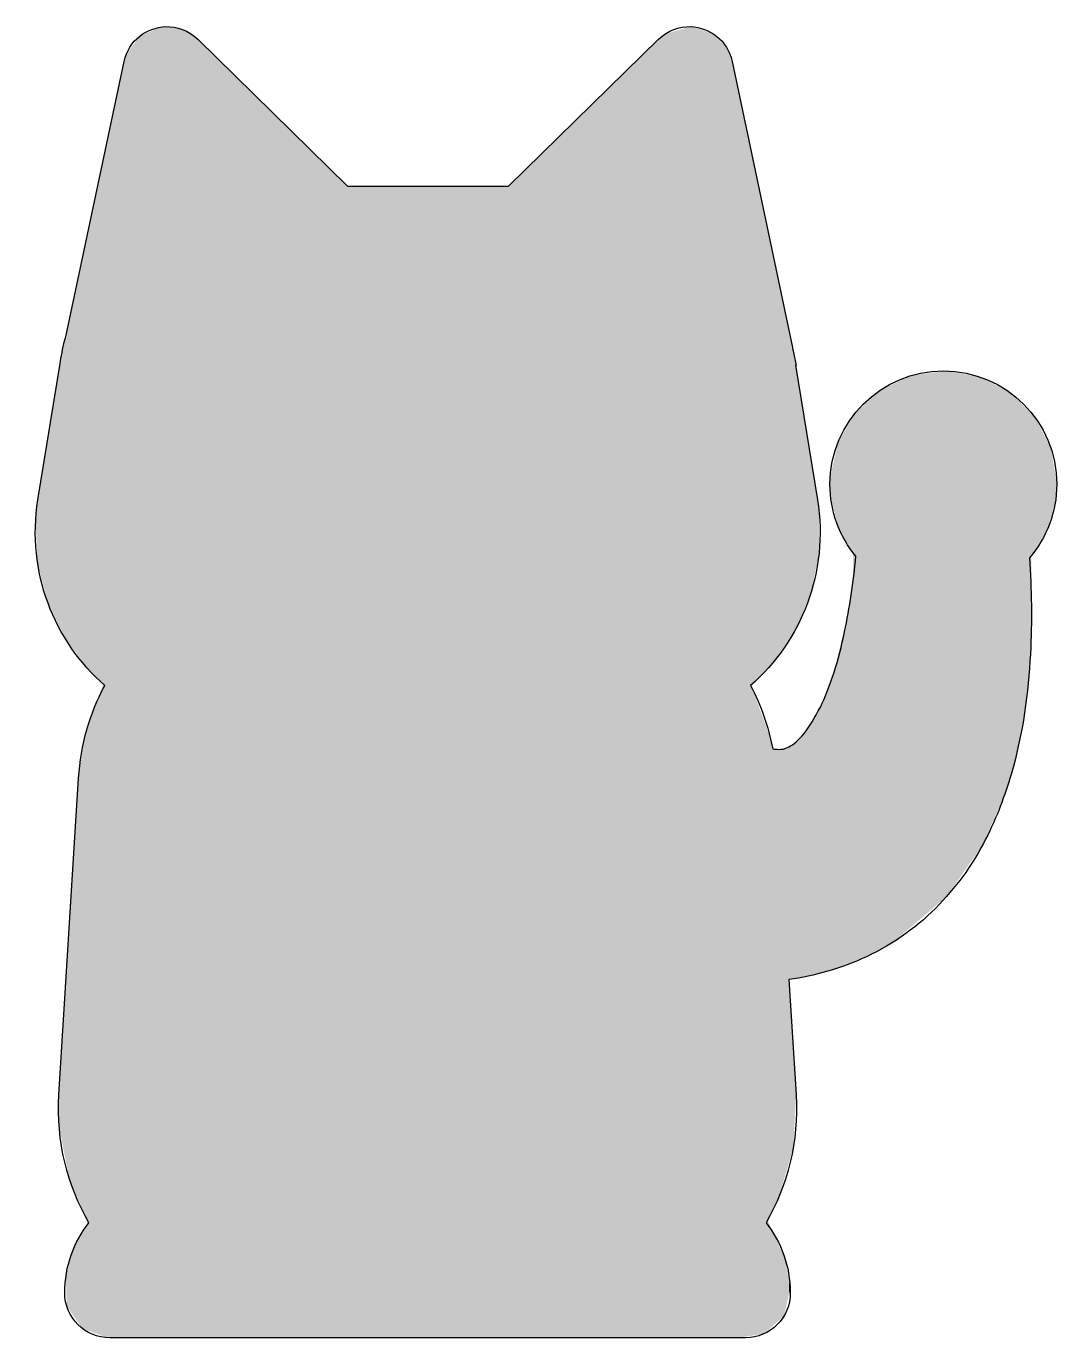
# Model space of a CAD drawing. Extents: x 26 to 272, y 2 to 316.
import ezdxf

# ---------------------------------------------------------------- set-up
doc = ezdxf.new("R2010")
doc.units = 0
doc.layers.add('SVG7139', color=7, linetype='CONTINUOUS')

# ---------------------------------------------------------------- blocks, each defined once
blk = doc.blocks.new('*U25')
at = {"layer": 'SVG7139', "color": 7}
for points in [[(57.93, 2), (53.08, 313.45), (57.93, 315.41)], [(57.93, 2), (57.93, 315.41), (58.19, 2)], [(58.19, 2), (57.93, 315.41), (58.19, 315.4)], [(58.19, 2), (58.19, 315.4), (61.53, 2)], [(61.53, 2), (58.19, 315.4), (61.53, 315.29)], [(61.53, 2), (61.53, 315.29), (64.59, 2)], [(64.59, 2), (61.53, 315.29), (64.59, 314.12)], [(64.59, 2), (64.59, 314.12), (67.58, 2)], [(67.58, 2), (64.59, 314.12), (67.58, 311.63)], [(178.33, 2), (176.96, 312.65), (178.33, 313.75)], [(184.51, 2), (178.33, 313.75), (184.51, 315.51)], [(178.33, 2), (178.33, 313.75), (184.51, 2)], [(184.51, 2), (184.51, 315.51), (187.31, 2)], [(187.31, 2), (184.51, 315.51), (187.31, 314.69)], [(187.31, 2), (187.31, 314.69), (189.53, 2)], [(189.53, 2), (187.31, 314.69), (189.53, 314.03)], [(189.53, 2), (189.53, 314.03), (192.22, 2)], [(192.22, 2), (189.53, 314.03), (192.22, 311.3)], [(53.08, 2), (49.73, 309.22), (53.08, 313.45)], [(53.08, 2), (53.08, 313.45), (57.93, 2)], [(67.58, 2), (67.58, 311.63), (70.13, 2)], [(70.13, 2), (67.58, 311.63), (70.13, 309.14)], [(175.35, 2), (173.99, 309.75), (175.35, 311.08)], [(176.24, 2), (175.35, 311.08), (176.24, 311.95)], [(175.35, 2), (175.35, 311.08), (176.24, 2)], [(176.96, 2), (176.24, 311.95), (176.96, 312.65)], [(176.24, 2), (176.24, 311.95), (176.96, 2)], [(176.96, 2), (176.96, 312.65), (178.33, 2)], [(192.22, 2), (192.22, 311.3), (193.27, 2)], [(193.27, 2), (192.22, 311.3), (193.27, 310.23)], [(49.73, 2), (48.98, 306.63), (49.73, 309.22)], [(49.73, 2), (49.73, 309.22), (53.08, 2)], [(70.13, 2), (70.13, 309.14), (70.36, 2)], [(70.36, 2), (70.13, 309.14), (70.36, 308.91)], [(70.36, 2), (70.36, 308.91), (73.94, 2)], [(73.94, 2), (70.36, 308.91), (73.94, 305.4)], [(173.99, 2), (170.4, 306.23), (173.99, 309.75)], [(173.99, 2), (173.99, 309.75), (175.35, 2)], [(193.27, 2), (193.27, 310.23), (194.32, 2)], [(194.32, 2), (193.27, 310.23), (194.32, 307.55)], [(194.32, 2), (194.32, 307.55), (194.63, 2)], [(194.63, 2), (194.32, 307.55), (194.63, 306.13)], [(48.75, 2), (48.23, 303.11), (48.75, 305.54)], [(48.98, 2), (48.75, 305.54), (48.98, 306.63)], [(48.75, 2), (48.75, 305.54), (48.98, 2)], [(48.98, 2), (48.98, 306.63), (49.73, 2)], [(73.94, 2), (73.94, 305.4), (81.47, 2)], [(81.47, 2), (73.94, 305.4), (81.47, 298.01)], [(170.4, 2), (165.87, 301.78), (170.4, 306.23)], [(170.4, 2), (170.4, 306.23), (173.99, 2)], [(194.63, 2), (194.63, 306.13), (195.53, 2)], [(195.53, 2), (194.63, 306.13), (195.53, 301.83)], [(48.23, 2), (46.93, 296.97), (48.23, 303.11)], [(48.23, 2), (48.23, 303.11), (48.75, 2)], [(165.87, 2), (163.7, 299.66), (165.87, 301.78)], [(165.87, 2), (165.87, 301.78), (170.4, 2)], [(195.53, 2), (195.53, 301.83), (195.77, 2)], [(195.77, 2), (195.53, 301.83), (195.77, 300.68)], [(81.47, 2), (81.47, 298.01), (83.76, 2)], [(83.76, 2), (81.47, 298.01), (83.76, 295.77)], [(163.7, 2), (159.17, 295.22), (163.7, 299.66)], [(163.7, 2), (163.7, 299.66), (165.87, 2)], [(195.77, 2), (195.77, 300.68), (196.98, 2.18)], [(196.98, 2.18), (195.77, 300.68), (196.98, 294.96)], [(46.93, 2), (46.24, 293.68), (46.93, 296.97)], [(46.93, 2), (46.93, 296.97), (48.23, 2)], [(83.76, 2), (83.76, 295.77), (85.45, 2)], [(85.45, 2), (83.76, 295.77), (85.45, 294.12)], [(159.17, 2), (156.15, 292.25), (159.17, 295.22)], [(159.17, 2), (159.17, 295.22), (163.7, 2)], [(196.98, 2.18), (196.98, 294.96), (198.8, 2.46)], [(198.8, 2.46), (196.98, 294.96), (198.8, 286.29)], [(46.24, 2), (45.14, 288.51), (46.24, 293.68)], [(46.24, 2), (46.24, 293.68), (46.93, 2)], [(85.45, 2), (85.45, 294.12), (87.73, 2)], [(87.73, 2), (85.45, 294.12), (87.73, 291.88)], [(87.73, 2), (87.73, 291.88), (88.12, 2)], [(88.12, 2), (87.73, 291.88), (88.12, 291.5)], [(155.56, 2), (155.1, 291.22), (155.56, 291.68)], [(156.15, 2), (155.56, 291.68), (156.15, 292.25)], [(155.56, 2), (155.56, 291.68), (156.15, 2)], [(156.15, 2), (156.15, 292.25), (159.17, 2)], [(88.12, 2), (88.12, 291.5), (88.32, 2)], [(88.32, 2), (88.12, 291.5), (88.32, 291.3)], [(88.32, 2), (88.32, 291.3), (88.49, 2)], [(88.49, 2), (88.32, 291.3), (88.49, 291.13)], [(88.49, 2), (88.49, 291.13), (88.58, 2)], [(88.58, 2), (88.49, 291.13), (88.58, 291.05)], [(88.58, 2), (88.58, 291.05), (91.03, 2)], [(91.03, 2), (88.58, 291.05), (91.03, 288.64)], [(91.03, 2), (91.03, 288.64), (93.83, 2)], [(93.83, 2), (91.03, 288.64), (93.83, 285.9)], [(153.18, 2), (148.22, 284.48), (153.18, 289.34)], [(155.1, 2), (153.18, 289.34), (155.1, 291.22)], [(153.18, 2), (153.18, 289.34), (155.1, 2)], [(155.1, 2), (155.1, 291.22), (155.56, 2)], [(45.14, 2.01), (44.02, 283.21), (45.14, 288.51)], [(45.14, 2.01), (45.14, 288.51), (46.24, 2)], [(93.83, 2), (93.83, 285.9), (96.4, 2)], [(96.4, 2), (93.83, 285.9), (96.4, 283.38)], [(198.8, 2.46), (198.8, 286.29), (199.06, 2.5)], [(199.06, 2.5), (198.8, 286.29), (199.06, 285.04)], [(44.02, 158.34), (43.56, 281.04), (44.02, 283.21)], [(44.02, 2.43), (44.02, 283.21), (45.14, 2.01)], [(96.4, 2), (96.4, 283.38), (97.96, 2)], [(97.96, 2), (96.4, 283.38), (97.96, 281.84)], [(146.28, 2), (143.03, 279.39), (146.28, 282.58)], [(148.22, 2), (146.28, 282.58), (148.22, 284.48)], [(146.28, 2), (146.28, 282.58), (148.22, 2)], [(148.22, 2), (148.22, 284.48), (153.18, 2)], [(199.06, 157.5), (199.06, 285.04), (199.47, 158.51)], [(199.47, 158.51), (199.06, 285.04), (199.47, 283.13)], [(199.47, 158.51), (199.47, 283.13), (201.17, 160.14)], [(201.17, 160.14), (199.47, 283.13), (201.17, 275.05)], [(43.3, 159.06), (41.78, 272.65), (43.3, 279.82)], [(43.56, 158.8), (43.3, 279.82), (43.56, 281.04)], [(43.3, 159.06), (43.3, 279.82), (43.56, 158.8)], [(43.56, 158.8), (43.56, 281.04), (44.02, 158.34)], [(97.96, 2), (97.96, 281.84), (100.96, 2)], [(100.96, 2), (97.96, 281.84), (100.96, 278.91)], [(143.03, 2), (141.23, 277.62), (143.03, 279.39)], [(143.03, 2), (143.03, 279.39), (146.28, 2)], [(100.96, 2), (100.96, 278.91), (102.42, 2)], [(102.42, 2), (100.96, 278.91), (102.42, 277.48)], [(102.42, 2), (102.42, 277.48), (103.04, 2)], [(103.04, 2), (102.42, 277.48), (103.04, 277.4)], [(103.04, 2), (103.04, 277.4), (103.95, 2)], [(103.95, 2), (103.04, 277.4), (103.95, 277.4)], [(103.95, 2), (103.95, 277.4), (105.39, 2)], [(105.39, 2), (103.95, 277.4), (105.39, 277.4)], [(105.39, 2), (105.39, 277.4), (109.2, 2)], [(109.2, 2), (105.39, 277.4), (109.2, 277.4)], [(109.2, 2), (109.2, 277.4), (130.48, 2)], [(130.48, 2), (109.2, 277.4), (130.48, 277.4)], [(130.48, 2), (130.48, 277.4), (138.71, 2)], [(138.71, 2), (130.48, 277.4), (138.71, 277.4)], [(138.71, 2), (138.71, 277.4), (140.71, 2)], [(140.71, 2), (138.71, 277.4), (140.71, 277.4)], [(140.98, 2), (140.71, 277.4), (140.98, 277.51)], [(140.71, 2), (140.71, 277.4), (140.98, 2)], [(141.23, 2), (140.98, 277.51), (141.23, 277.62)], [(140.98, 2), (140.98, 277.51), (141.23, 2)], [(141.23, 2), (141.23, 277.62), (143.03, 2)], [(201.17, 160.14), (201.17, 275.05), (202.01, 161.08)], [(202.01, 161.08), (201.17, 275.05), (202.01, 271.02)], [(41.78, 160.57), (40.68, 267.47), (41.78, 272.65)], [(41.78, 160.57), (41.78, 272.65), (43.3, 159.06)], [(202.01, 161.08), (202.01, 271.02), (202.87, 162.02)], [(202.87, 162.02), (202.01, 271.02), (202.87, 266.95)], [(40.52, 161.88), (39.32, 261.03), (40.52, 266.69)], [(40.68, 161.66), (40.52, 266.69), (40.68, 267.47)], [(40.52, 161.88), (40.52, 266.69), (40.68, 161.66)], [(40.68, 161.66), (40.68, 267.47), (41.78, 160.57)], [(202.87, 162.02), (202.87, 266.95), (202.94, 162.11)], [(202.94, 162.11), (202.87, 266.95), (202.94, 266.6)], [(202.94, 162.11), (202.94, 266.6), (203.46, 162.67)], [(203.46, 162.67), (202.94, 266.6), (203.46, 264.16)], [(203.46, 162.67), (203.46, 264.16), (204.13, 163.41)], [(204.13, 163.41), (203.46, 264.16), (204.13, 260.99)], [(39.23, 163.6), (39.02, 259.6), (39.23, 260.6)], [(39.32, 163.48), (39.23, 260.6), (39.32, 261.03)], [(39.23, 163.6), (39.23, 260.6), (39.32, 163.48)], [(39.32, 163.48), (39.32, 261.03), (40.52, 161.88)], [(204.13, 163.41), (204.13, 260.99), (204.25, 163.55)], [(204.25, 163.55), (204.13, 260.99), (204.25, 260.41)], [(204.25, 163.55), (204.25, 260.41), (204.32, 163.63)], [(204.32, 163.63), (204.25, 260.41), (204.32, 260.06)], [(39.02, 163.88), (38.15, 255.49), (39.02, 259.6)], [(39.02, 163.88), (39.02, 259.6), (39.23, 163.6)], [(204.32, 163.63), (204.32, 260.06), (204.43, 163.79)], [(204.43, 163.79), (204.32, 260.06), (204.43, 259.53)], [(204.43, 163.79), (204.43, 259.53), (204.94, 164.56)], [(204.94, 164.56), (204.43, 259.53), (204.94, 257.1)], [(37.88, 165.4), (37.59, 252.85), (37.88, 254.22)], [(38.15, 165.04), (37.88, 254.22), (38.15, 255.49)], [(37.88, 165.4), (37.88, 254.22), (38.15, 165.04)], [(38.15, 165.04), (38.15, 255.49), (39.02, 163.88)], [(204.94, 164.56), (204.94, 257.1), (204.99, 164.63)], [(204.99, 164.63), (204.94, 257.1), (204.99, 256.87)], [(204.99, 164.63), (204.99, 256.87), (205.53, 165.43)], [(205.53, 165.43), (204.99, 256.87), (205.53, 254.3)], [(205.53, 165.43), (205.53, 254.3), (206.33, 166.63)], [(206.33, 166.63), (205.53, 254.3), (206.33, 250.49)], [(37.42, 166), (37.04, 250.28), (37.42, 252.08)], [(37.59, 165.78), (37.42, 252.08), (37.59, 252.85)], [(37.42, 166), (37.42, 252.08), (37.59, 165.78)], [(37.59, 165.78), (37.59, 252.85), (37.88, 165.4)], [(36.84, 166.78), (36.23, 246.45), (36.84, 249.33)], [(37.04, 166.51), (36.84, 249.33), (37.04, 250.28)], [(36.84, 166.78), (36.84, 249.33), (37.04, 166.51)], [(37.04, 166.51), (37.04, 250.28), (37.42, 166)], [(206.33, 166.63), (206.33, 250.49), (206.68, 167.14)], [(206.68, 167.14), (206.33, 250.49), (206.68, 248.86)], [(206.68, 167.14), (206.68, 248.86), (206.79, 167.31)], [(206.79, 167.31), (206.68, 248.86), (206.79, 248.31)], [(206.79, 167.31), (206.79, 248.31), (207.12, 167.79)], [(207.12, 167.79), (206.79, 248.31), (207.12, 246.78)], [(35.97, 167.93), (35.41, 242.57), (35.97, 245.22)], [(36.18, 167.66), (35.97, 245.22), (36.18, 246.21)], [(35.97, 167.93), (35.97, 245.22), (36.18, 167.66)], [(36.23, 167.59), (36.18, 246.21), (36.23, 246.45)], [(36.18, 167.66), (36.18, 246.21), (36.23, 167.59)], [(36.23, 167.59), (36.23, 246.45), (36.84, 166.78)], [(207.12, 167.79), (207.12, 246.78), (207.99, 169.08)], [(207.99, 169.08), (207.12, 246.78), (207.99, 242.64)], [(35.19, 168.97), (35.16, 241.47), (35.19, 241.58)], [(35.38, 168.71), (35.19, 241.58), (35.38, 242.45)], [(35.19, 168.97), (35.19, 241.58), (35.38, 168.71)], [(35.41, 168.68), (35.38, 242.45), (35.41, 242.57)], [(35.38, 168.71), (35.38, 242.45), (35.41, 168.68)], [(35.41, 168.68), (35.41, 242.57), (35.97, 167.93)], [(207.99, 169.08), (207.99, 242.64), (207.99, 169.09)], [(207.99, 169.09), (207.99, 242.64), (207.99, 242.62)], [(207.99, 169.09), (207.99, 242.62), (208.2, 169.4)], [(208.2, 169.4), (207.99, 242.62), (208.2, 241.64)], [(208.2, 169.4), (208.2, 241.64), (208.29, 169.53)], [(208.29, 169.53), (208.2, 241.64), (208.29, 241.22)], [(34.83, 169.59), (34.26, 237.57), (34.83, 240.06)], [(35.04, 169.18), (34.83, 240.06), (35.04, 240.92)], [(34.83, 169.59), (34.83, 240.06), (35.04, 169.18)], [(35.16, 169.01), (35.04, 240.92), (35.16, 241.47)], [(35.04, 169.18), (35.04, 240.92), (35.16, 169.01)], [(35.16, 169.01), (35.16, 241.47), (35.19, 168.97)], [(208.29, 169.53), (208.29, 241.22), (208.49, 169.83)], [(208.49, 169.83), (208.29, 241.22), (208.49, 240.25)], [(208.49, 169.83), (208.49, 240.25), (208.71, 170.16)], [(208.71, 170.16), (208.49, 240.25), (208.71, 239.2)], [(208.71, 170.16), (208.71, 239.2), (208.86, 170.38)], [(208.86, 170.38), (208.71, 239.2), (208.86, 238.51)], [(208.86, 170.38), (208.86, 238.51), (208.99, 170.58)], [(208.99, 170.58), (208.86, 238.51), (208.99, 237.87)], [(33.88, 171.56), (33.81, 235.05), (33.88, 235.43)], [(34.18, 170.93), (33.88, 235.43), (34.18, 237.26)], [(33.88, 171.56), (33.88, 235.43), (34.18, 170.93)], [(34.26, 170.78), (34.18, 237.26), (34.26, 237.57)], [(34.18, 170.93), (34.18, 237.26), (34.26, 170.78)], [(34.26, 170.78), (34.26, 237.57), (34.83, 169.59)], [(208.99, 170.58), (208.99, 237.87), (209, 170.59)], [(209, 170.59), (208.99, 237.87), (209, 237.84)], [(209, 170.59), (209, 237.84), (209.12, 170.77)], [(209.12, 170.77), (209, 237.84), (209.12, 237.25)], [(209.12, 170.77), (209.12, 237.25), (209.53, 171.38)], [(209.53, 171.38), (209.12, 237.25), (209.53, 235.31)], [(209.53, 171.38), (209.53, 235.31), (209.57, 171.44)], [(209.57, 171.44), (209.53, 235.31), (209.57, 235.1)], [(33.44, 172.46), (32.41, 226.41), (33.44, 232.74)], [(33.47, 172.38), (33.44, 232.74), (33.47, 232.97)], [(33.44, 172.46), (33.44, 232.74), (33.47, 172.38)], [(33.55, 172.24), (33.47, 232.97), (33.55, 233.41)], [(33.47, 172.38), (33.47, 232.97), (33.55, 172.24)], [(33.57, 172.18), (33.55, 233.41), (33.57, 233.57)], [(33.55, 172.24), (33.55, 233.41), (33.57, 172.18)], [(33.71, 171.9), (33.57, 233.57), (33.71, 234.4)], [(33.57, 172.18), (33.57, 233.57), (33.71, 171.9)], [(33.73, 171.87), (33.71, 234.4), (33.73, 234.52)], [(33.71, 171.9), (33.71, 234.4), (33.73, 171.87)], [(33.77, 171.77), (33.73, 234.52), (33.77, 234.84)], [(33.73, 171.87), (33.73, 234.52), (33.77, 171.77)], [(33.81, 171.7), (33.77, 234.84), (33.81, 235.05)], [(33.77, 171.77), (33.77, 234.84), (33.81, 171.7)], [(33.81, 171.7), (33.81, 235.05), (33.88, 171.56)], [(209.57, 171.44), (209.57, 235.1), (209.6, 171.5)], [(209.6, 171.5), (209.57, 235.1), (209.6, 234.99)], [(209.6, 234.57), (209.6, 234.99), (209.65, 234.58)], [(209.65, 234.58), (209.6, 234.99), (209.65, 234.72)], [(209.6, 171.5), (209.6, 234.57), (209.65, 171.63)], [(209.65, 171.63), (209.6, 234.57), (209.65, 234.04)], [(209.65, 234.58), (209.65, 234.72), (209.66, 234.58)], [(209.66, 234.58), (209.65, 234.72), (209.66, 234.71)], [(209.65, 171.63), (209.65, 234.04), (209.66, 171.64)], [(209.66, 171.64), (209.65, 234.04), (209.66, 234.03)], [(209.66, 234.58), (209.66, 234.71), (209.68, 234.59)], [(209.66, 171.64), (209.66, 234.03), (209.68, 171.7)], [(209.68, 171.7), (209.66, 234.03), (209.68, 233.87)], [(209.68, 171.7), (209.68, 233.87), (209.7, 171.74)], [(209.7, 171.74), (209.68, 233.87), (209.7, 233.76)], [(209.7, 171.74), (209.7, 233.76), (210.52, 173.7)], [(210.52, 173.7), (209.7, 233.76), (210.52, 228.68)], [(237.19, 100.24), (233.09, 230.15), (237.19, 232.08)], [(245.6, 107.45), (237.19, 232.08), (245.6, 233.19)], [(237.19, 100.24), (237.19, 232.08), (245.6, 107.45)], [(245.6, 107.45), (245.6, 233.19), (245.64, 107.49)], [(245.64, 107.49), (245.6, 233.19), (245.64, 233.18)], [(245.64, 107.49), (245.64, 233.18), (253.92, 119.29)], [(253.92, 119.29), (245.64, 233.18), (253.92, 231.66)], [(233.09, 96.73), (229.78, 228.58), (233.09, 230.15)], [(233.09, 96.73), (233.09, 230.15), (237.19, 100.24)], [(253.92, 119.29), (253.92, 231.66), (254.22, 119.71)], [(254.22, 119.71), (253.92, 231.66), (254.22, 231.5)], [(254.22, 119.71), (254.22, 231.5), (259.56, 131.96)], [(259.56, 131.96), (254.22, 231.5), (259.56, 228.64)], [(32.41, 174.58), (30.9, 217.15), (32.41, 226.41)], [(32.41, 174.58), (32.41, 226.41), (33.44, 172.46)], [(210.52, 173.7), (210.52, 228.68), (211.15, 175.19)], [(211.15, 175.19), (210.52, 228.68), (211.15, 224.83)], [(229.78, 94.94), (225.65, 224.8), (229.78, 228.58)], [(229.78, 94.94), (229.78, 228.58), (233.09, 96.73)], [(259.56, 131.96), (259.56, 228.64), (260.56, 134.93)], [(260.56, 134.93), (259.56, 228.64), (260.56, 228.1)], [(260.56, 134.93), (260.56, 228.1), (261.13, 136.92)], [(261.13, 136.92), (260.56, 228.1), (261.13, 227.8)], [(261.13, 136.92), (261.13, 227.8), (261.75, 139.06)], [(261.75, 139.06), (261.13, 227.8), (261.75, 227.17)], [(261.75, 139.06), (261.75, 227.17), (264.16, 150.54)], [(264.16, 150.54), (261.75, 227.17), (264.16, 224.72)], [(211.15, 175.19), (211.15, 224.83), (211.36, 175.67)], [(211.36, 175.67), (211.15, 224.83), (211.36, 223.57)], [(211.36, 175.67), (211.36, 223.57), (211.94, 177.05)], [(211.94, 177.05), (211.36, 223.57), (211.94, 220)], [(223.8, 92.02), (223.31, 222.25), (223.8, 223.1)], [(225.65, 92.71), (223.8, 223.1), (225.65, 224.8)], [(223.8, 92.02), (223.8, 223.1), (225.65, 92.71)], [(225.65, 92.71), (225.65, 224.8), (229.78, 94.94)], [(264.16, 150.54), (264.16, 224.72), (265.44, 161.6)], [(265.44, 161.6), (264.16, 224.72), (265.44, 223.42)], [(265.44, 161.6), (265.44, 223.42), (265.89, 170.82)], [(265.89, 170.82), (265.44, 223.42), (265.89, 222.97)], [(265.89, 188.98), (265.89, 222.97), (265.91, 189.02)], [(265.91, 189.02), (265.89, 222.97), (265.91, 222.94)], [(265.91, 189.02), (265.91, 222.94), (266.82, 190.49)], [(266.82, 190.49), (265.91, 222.94), (266.82, 222.02)], [(211.94, 177.05), (211.94, 220), (213.26, 180.18)], [(213.26, 180.18), (211.94, 220), (213.26, 211.89)], [(222.24, 191.61), (219.76, 216.17), (222.24, 220.42)], [(223.29, 189.76), (222.24, 220.42), (223.29, 222.22)], [(222.24, 191.61), (222.24, 220.42), (223.29, 189.76)], [(223.31, 182.77), (223.29, 222.22), (223.31, 222.25)], [(223.29, 189.76), (223.29, 222.22), (223.31, 182.77)], [(223.31, 91.83), (223.31, 222.25), (223.8, 92.02)], [(266.82, 190.49), (266.82, 222.02), (269.71, 195.2)], [(269.71, 195.2), (266.82, 222.02), (269.71, 216.44)], [(30.9, 177.67), (29.51, 208.59), (30.9, 217.15)], [(30.9, 177.67), (30.9, 217.15), (32.41, 174.58)], [(269.71, 195.2), (269.71, 216.44), (270.58, 198.27)], [(270.58, 198.27), (269.71, 216.44), (270.58, 214.77)], [(219.69, 196.26), (218.78, 211.96), (219.69, 216.05)], [(219.76, 195.98), (219.69, 216.05), (219.76, 216.17)], [(219.69, 196.26), (219.69, 216.05), (219.76, 195.98)], [(219.76, 195.98), (219.76, 216.17), (222.24, 191.61)], [(270.58, 198.27), (270.58, 214.77), (271.75, 202.39)], [(271.75, 202.39), (270.58, 214.77), (271.75, 207.92)], [(213.26, 180.18), (213.26, 211.89), (213.42, 181)], [(213.42, 181), (213.26, 211.89), (213.42, 210.86)], [(213.42, 181), (213.42, 210.86), (214.4, 185.79)], [(214.4, 185.79), (213.42, 210.86), (214.4, 204.84)], [(218.44, 201.21), (217.97, 208.35), (218.44, 210.46)], [(218.78, 199.88), (218.44, 210.46), (218.78, 211.96)], [(218.44, 201.21), (218.44, 210.46), (218.78, 199.88)], [(218.78, 199.88), (218.78, 211.96), (219.69, 196.26)], [(29.51, 182.97), (28.61, 203.07), (29.51, 208.59)], [(29.51, 182.97), (29.51, 208.59), (30.9, 177.67)], [(217.86, 204.55), (217.82, 204.96), (217.86, 207.84)], [(217.97, 203.08), (217.86, 207.84), (217.97, 208.35)], [(217.86, 204.55), (217.86, 207.84), (217.97, 203.08)], [(217.97, 203.08), (217.97, 208.35), (218.44, 201.21)], [(271.75, 202.39), (271.75, 207.92), (272, 206.45)], [(214.4, 185.79), (214.4, 204.84), (214.52, 186.36)], [(214.52, 186.36), (214.4, 204.84), (214.52, 204.13)], [(214.52, 186.36), (214.52, 204.13), (214.77, 187.6)], [(214.77, 187.6), (214.52, 204.13), (214.77, 202.57)], [(28.41, 188), (27.92, 196.75), (28.41, 201.79)], [(28.47, 186.93), (28.41, 201.79), (28.47, 202.17)], [(28.41, 188), (28.41, 201.79), (28.47, 186.93)], [(28.61, 186.39), (28.47, 202.17), (28.61, 203.07)], [(28.47, 186.93), (28.47, 202.17), (28.61, 186.39)], [(28.61, 186.39), (28.61, 203.07), (29.51, 182.97)], [(214.77, 187.6), (214.77, 202.57), (214.85, 187.97)], [(214.85, 187.97), (214.77, 202.57), (214.85, 202.09)], [(214.85, 187.97), (214.85, 202.09), (215.16, 189.52)], [(215.16, 189.52), (214.85, 202.09), (215.16, 199.65)], [(215.16, 189.52), (215.16, 199.65), (215.18, 189.58)], [(215.18, 189.58), (215.16, 199.65), (215.18, 199.56)], [(215.18, 189.58), (215.18, 199.56), (215.19, 189.63)], [(265.89, 170.82), (265.89, 188.98), (265.91, 171.36)], [(223.29, 91.82), (222.24, 175.72), (223.29, 182.67)], [(223.31, 91.83), (223.29, 182.67), (223.31, 182.77)], [(223.29, 91.82), (223.29, 182.67), (223.31, 91.83)], [(222.24, 91.43), (219.76, 165.3), (222.24, 175.72)], [(222.24, 91.43), (222.24, 175.72), (223.29, 91.82)], [(219.69, 90.47), (218.78, 161.16), (219.69, 165)], [(219.76, 90.5), (219.69, 165), (219.76, 165.3)], [(219.69, 90.47), (219.69, 165), (219.76, 90.5)], [(219.76, 90.5), (219.76, 165.3), (222.24, 91.43)], [(218.44, 90), (217.97, 159.01), (218.44, 160.27)], [(218.78, 90.13), (218.44, 160.27), (218.78, 161.16)], [(218.44, 90), (218.44, 160.27), (218.78, 90.13)], [(218.78, 90.13), (218.78, 161.16), (219.69, 90.47)], [(44.02, 2.43), (43.56, 156.23), (44.02, 158.34)], [(199.06, 2.5), (199.06, 157.5), (199.47, 2.56)], [(199.47, 2.56), (199.06, 157.5), (199.47, 156.43)], [(217.82, 89.85), (216.27, 154.49), (217.82, 158.63)], [(217.86, 89.85), (217.82, 158.63), (217.86, 158.71)], [(217.82, 89.85), (217.82, 158.63), (217.86, 89.85)], [(217.97, 89.88), (217.86, 158.71), (217.97, 159.01)], [(217.86, 89.85), (217.86, 158.71), (217.97, 89.88)], [(217.97, 89.88), (217.97, 159.01), (218.44, 90)], [(43.3, 2.7), (41.78, 152.14), (43.3, 155.63)], [(43.56, 2.6), (43.3, 155.63), (43.56, 156.23)], [(43.3, 2.7), (43.3, 155.63), (43.56, 2.6)], [(43.56, 2.6), (43.56, 156.23), (44.02, 2.43)], [(199.47, 2.56), (199.47, 156.43), (201.17, 2.82)], [(201.17, 2.82), (199.47, 156.43), (201.17, 151.9)], [(216.27, 89.46), (215.19, 152.21), (216.27, 154.49)], [(216.27, 89.46), (216.27, 154.49), (217.82, 89.85)], [(41.78, 3.26), (40.68, 148.43), (41.78, 152.14)], [(41.78, 3.26), (41.78, 152.14), (43.3, 2.7)], [(201.17, 2.82), (201.17, 151.9), (202.01, 2.95)], [(202.01, 2.95), (201.17, 151.9), (202.01, 149.63)], [(214.4, 89), (213.42, 149.3), (214.4, 150.77)], [(214.52, 89.02), (214.4, 150.77), (214.52, 150.98)], [(214.4, 89), (214.4, 150.77), (214.52, 89.02)], [(214.77, 89.09), (214.52, 150.98), (214.77, 151.44)], [(214.52, 89.02), (214.52, 150.98), (214.77, 89.09)], [(214.85, 89.11), (214.77, 151.44), (214.85, 151.58)], [(214.77, 89.09), (214.77, 151.44), (214.85, 89.11)], [(215.16, 89.18), (214.85, 151.58), (215.16, 152.16)], [(214.85, 89.11), (214.85, 151.58), (215.16, 89.18)], [(215.18, 89.19), (215.16, 152.16), (215.18, 152.19)], [(215.16, 89.18), (215.16, 152.16), (215.18, 89.19)], [(215.19, 89.19), (215.18, 152.19), (215.19, 152.21)], [(215.18, 89.19), (215.18, 152.19), (215.19, 89.19)], [(215.19, 89.19), (215.19, 152.21), (216.27, 89.46)], [(40.52, 29.27), (39.32, 143.8), (40.52, 147.87)], [(40.68, 3.67), (40.52, 147.87), (40.68, 148.43)], [(40.52, 3.73), (40.52, 147.87), (40.68, 3.67)], [(40.68, 3.67), (40.68, 148.43), (41.78, 3.26)], [(202.01, 2.95), (202.01, 149.63), (202.87, 3.71)], [(202.87, 3.71), (202.01, 149.63), (202.87, 147.35)], [(213.26, 88.71), (211.94, 147.08), (213.26, 149.05)], [(213.42, 88.75), (213.26, 149.05), (213.42, 149.3)], [(213.26, 88.71), (213.26, 149.05), (213.42, 88.75)], [(213.42, 88.75), (213.42, 149.3), (214.4, 89)], [(202.87, 30.12), (202.87, 147.35), (202.94, 30.27)], [(202.94, 30.27), (202.87, 147.35), (202.94, 147.15)], [(202.94, 30.27), (202.94, 147.15), (203.46, 31.32)], [(203.46, 31.32), (202.94, 147.15), (203.46, 145.79)], [(203.46, 31.32), (203.46, 145.79), (204.13, 32.69)], [(204.13, 32.69), (203.46, 145.79), (204.13, 142.79)], [(209.53, 87.89), (209.12, 144.16), (209.53, 144.53)], [(209.57, 87.9), (209.53, 144.53), (209.57, 144.57)], [(209.53, 87.89), (209.53, 144.53), (209.57, 87.9)], [(209.6, 87.9), (209.57, 144.57), (209.6, 144.59)], [(209.57, 87.9), (209.57, 144.57), (209.6, 87.9)], [(209.65, 87.91), (209.6, 144.59), (209.65, 144.65)], [(209.6, 87.9), (209.6, 144.59), (209.65, 87.91)], [(209.65, 87.91), (209.65, 144.65), (209.66, 87.91)], [(209.66, 87.91), (209.65, 144.65), (209.66, 144.65)], [(209.68, 87.92), (209.66, 144.65), (209.68, 144.67)], [(209.66, 87.91), (209.66, 144.65), (209.68, 87.92)], [(209.7, 87.92), (209.68, 144.67), (209.7, 144.69)], [(209.68, 87.92), (209.68, 144.67), (209.7, 87.92)], [(210.52, 88.07), (209.7, 144.69), (210.52, 145.44)], [(209.7, 87.92), (209.7, 144.69), (210.52, 88.07)], [(211.15, 88.19), (210.52, 145.44), (211.15, 146.02)], [(210.52, 88.07), (210.52, 145.44), (211.15, 88.19)], [(211.36, 88.24), (211.15, 146.02), (211.36, 146.21)], [(211.15, 88.19), (211.15, 146.02), (211.36, 88.24)], [(211.94, 88.38), (211.36, 146.21), (211.94, 147.08)], [(211.36, 88.24), (211.36, 146.21), (211.94, 88.38)], [(211.94, 88.38), (211.94, 147.08), (213.26, 88.71)], [(39.02, 32.87), (38.15, 134.95), (39.02, 141.82)], [(39.23, 32.36), (39.02, 141.82), (39.23, 143.49)], [(39.02, 32.87), (39.02, 141.82), (39.23, 32.36)], [(39.32, 32.14), (39.23, 143.49), (39.32, 143.8)], [(39.23, 32.36), (39.23, 143.49), (39.32, 32.14)], [(39.32, 32.14), (39.32, 143.8), (40.52, 29.27)], [(204.13, 32.69), (204.13, 142.79), (204.25, 32.94)], [(204.25, 32.94), (204.13, 142.79), (204.25, 142.78)], [(204.25, 32.94), (204.25, 142.78), (204.32, 33.09)], [(204.32, 33.09), (204.25, 142.78), (204.32, 142.77)], [(204.32, 33.09), (204.32, 142.77), (204.43, 33.32)], [(204.43, 33.32), (204.32, 142.77), (204.43, 142.76)], [(204.43, 33.32), (204.43, 142.76), (204.94, 34.37)], [(204.94, 34.37), (204.43, 142.76), (204.94, 142.72)], [(204.94, 34.37), (204.94, 142.72), (204.99, 34.47)], [(204.99, 34.47), (204.94, 142.72), (204.99, 142.72)], [(204.99, 34.47), (204.99, 142.72), (205.53, 35.58)], [(205.53, 35.58), (204.99, 142.72), (205.53, 142.72)], [(206.33, 38.31), (205.53, 142.72), (206.33, 142.73)], [(205.53, 35.58), (205.53, 142.72), (206.33, 38.31)], [(206.68, 39.48), (206.33, 142.73), (206.68, 142.87)], [(206.33, 38.31), (206.33, 142.73), (206.68, 39.48)], [(206.79, 39.88), (206.68, 142.87), (206.79, 142.91)], [(206.68, 39.48), (206.68, 142.87), (206.79, 39.88)], [(207.12, 40.98), (206.79, 142.91), (207.12, 143.04)], [(206.79, 39.88), (206.79, 142.91), (207.12, 40.98)], [(207.99, 43.95), (207.12, 143.04), (207.99, 143.38)], [(207.12, 40.98), (207.12, 143.04), (207.99, 43.95)], [(208.2, 87.64), (207.99, 143.38), (208.2, 143.46)], [(207.99, 43.95), (207.99, 143.38), (207.99, 43.96)], [(207.99, 43.96), (207.99, 143.38), (207.99, 143.38)], [(207.99, 87.6), (207.99, 143.38), (208.2, 87.64)], [(208.29, 87.66), (208.2, 143.46), (208.29, 143.5)], [(208.2, 87.64), (208.2, 143.46), (208.29, 87.66)], [(208.49, 87.7), (208.29, 143.5), (208.49, 143.58)], [(208.29, 87.66), (208.29, 143.5), (208.49, 87.7)], [(208.71, 87.74), (208.49, 143.58), (208.71, 143.78)], [(208.49, 87.7), (208.49, 143.58), (208.71, 87.74)], [(208.86, 87.76), (208.71, 143.78), (208.86, 143.92)], [(208.71, 87.74), (208.71, 143.78), (208.86, 87.76)], [(208.99, 87.79), (208.86, 143.92), (208.99, 144.04)], [(208.86, 87.76), (208.86, 143.92), (208.99, 87.79)], [(208.99, 87.79), (208.99, 144.04), (209, 87.79)], [(209, 87.79), (208.99, 144.04), (209, 144.04)], [(209.12, 87.81), (209, 144.04), (209.12, 144.16)], [(209, 87.79), (209, 144.04), (209.12, 87.81)], [(209.12, 87.81), (209.12, 144.16), (209.53, 87.89)], [(38.15, 34.96), (37.88, 130.6), (38.15, 134.95)], [(38.15, 34.96), (38.15, 134.95), (39.02, 32.87)], [(37.88, 35.6), (37.59, 125.93), (37.88, 130.6)], [(37.88, 35.6), (37.88, 130.6), (38.15, 34.96)], [(37.59, 36.3), (37.42, 123.3), (37.59, 125.93)], [(37.59, 36.3), (37.59, 125.93), (37.88, 35.6)], [(37.42, 36.69), (37.04, 117.17), (37.42, 123.3)], [(37.42, 36.69), (37.42, 123.3), (37.59, 36.3)], [(37.04, 37.6), (36.84, 113.9), (37.04, 117.17)], [(37.04, 37.6), (37.04, 117.17), (37.42, 36.69)], [(36.84, 38.09), (36.23, 104.1), (36.84, 113.9)], [(36.84, 38.09), (36.84, 113.9), (37.04, 37.6)], [(36.23, 39.54), (36.18, 103.26), (36.23, 104.1)], [(36.23, 39.54), (36.23, 104.1), (36.84, 38.09)], [(36.18, 39.67), (35.97, 99.9), (36.18, 103.26)], [(36.18, 39.67), (36.18, 103.26), (36.23, 39.54)], [(35.97, 40.17), (35.41, 90.86), (35.97, 99.9)], [(35.97, 40.17), (35.97, 99.9), (36.18, 39.67)], [(35.38, 43.16), (35.19, 87.27), (35.38, 90.43)], [(35.41, 43.03), (35.38, 90.43), (35.41, 90.86)], [(35.38, 43.16), (35.38, 90.43), (35.41, 43.03)], [(35.41, 43.03), (35.41, 90.86), (35.97, 40.17)], [(35.04, 44.93), (34.83, 81.59), (35.04, 84.83)], [(35.16, 44.28), (35.04, 84.83), (35.16, 86.88)], [(35.04, 44.93), (35.04, 84.83), (35.16, 44.28)], [(35.19, 44.16), (35.16, 86.88), (35.19, 87.27)], [(35.16, 44.28), (35.16, 86.88), (35.19, 44.16)], [(35.19, 44.16), (35.19, 87.27), (35.38, 43.16)], [(207.99, 43.96), (207.99, 87.6), (208.2, 44.67)], [(208.2, 44.67), (207.99, 87.6), (208.2, 84.27)], [(34.83, 45.96), (34.26, 72.26), (34.83, 81.59)], [(34.83, 45.96), (34.83, 81.59), (35.04, 44.93)], [(208.2, 44.67), (208.2, 84.27), (208.29, 44.97)], [(208.29, 44.97), (208.2, 84.27), (208.29, 82.85)], [(208.29, 44.97), (208.29, 82.85), (208.49, 45.66)], [(208.49, 45.66), (208.29, 82.85), (208.49, 79.58)], [(208.49, 45.66), (208.49, 79.58), (208.71, 46.41)], [(208.71, 46.41), (208.49, 79.58), (208.71, 76.02)], [(208.71, 46.41), (208.71, 76.02), (208.86, 46.91)], [(208.86, 46.91), (208.71, 76.02), (208.86, 73.65)], [(34.26, 48.9), (34.18, 71.1), (34.26, 72.26)], [(34.26, 48.9), (34.26, 72.26), (34.83, 45.96)], [(208.86, 46.91), (208.86, 73.65), (208.99, 47.37)], [(208.99, 47.37), (208.86, 73.65), (208.99, 71.51)], [(34.18, 49.27), (33.88, 66.14), (34.18, 71.1)], [(34.18, 49.27), (34.18, 71.1), (34.26, 48.9)], [(208.99, 47.37), (208.99, 71.51), (209, 47.39)], [(209, 47.39), (208.99, 71.51), (209, 71.42)], [(209, 47.39), (209, 71.42), (209.12, 49.63)], [(209.12, 49.63), (209, 71.42), (209.12, 69.43)], [(209.12, 49.63), (209.12, 69.43), (209.53, 57.02)], [(209.53, 57.02), (209.12, 69.43), (209.53, 62.84)], [(33.88, 50.84), (33.81, 65.07), (33.88, 66.14)], [(33.88, 50.84), (33.88, 66.14), (34.18, 49.27)], [(33.71, 51.69), (33.57, 61.26), (33.71, 63.45)], [(33.73, 51.6), (33.71, 63.45), (33.73, 63.75)], [(33.71, 51.69), (33.71, 63.45), (33.73, 51.6)], [(33.77, 51.37), (33.73, 63.75), (33.77, 64.47)], [(33.73, 51.6), (33.73, 63.75), (33.77, 51.37)], [(33.81, 51.18), (33.77, 64.47), (33.81, 65.07)], [(33.77, 51.37), (33.77, 64.47), (33.81, 51.18)], [(33.81, 51.18), (33.81, 65.07), (33.88, 50.84)], [(209.53, 57.02), (209.53, 62.84), (209.57, 57.82)], [(209.57, 57.82), (209.53, 62.84), (209.57, 62.13)], [(33.55, 53.59), (33.47, 59.5), (33.55, 60.85)], [(33.57, 52.38), (33.55, 60.85), (33.57, 61.26)], [(33.55, 53.59), (33.55, 60.85), (33.57, 52.38)], [(33.57, 52.38), (33.57, 61.26), (33.71, 51.69)], [(209.57, 57.82), (209.57, 62.13), (209.6, 58.23)], [(209.6, 58.23), (209.57, 62.13), (209.6, 61.77)], [(209.6, 58.23), (209.6, 61.77), (209.65, 59.27)], [(209.65, 59.27), (209.6, 61.77), (209.65, 60.84)], [(209.65, 59.27), (209.65, 60.84), (209.66, 59.31)], [(209.66, 59.31), (209.65, 60.84), (209.66, 60.81)], [(209.66, 59.31), (209.66, 60.81), (209.68, 59.77)], [(209.68, 59.77), (209.66, 60.81), (209.68, 60.4)], [(209.68, 59.77), (209.68, 60.4), (209.7, 60.1)], [(33.47, 57.01), (33.44, 58.8), (33.47, 59.5)], [(33.47, 57.01), (33.47, 59.5), (33.55, 53.59)], [(40.52, 3.73), (39.32, 27.22), (40.52, 29.27)], [(202.87, 3.71), (202.87, 30.12), (202.94, 3.77)], [(202.94, 3.77), (202.87, 30.12), (202.94, 29.95)], [(202.94, 3.77), (202.94, 29.95), (203.46, 4.23)], [(203.46, 4.23), (202.94, 29.95), (203.46, 28.79)], [(203.46, 4.23), (203.46, 28.79), (204.13, 4.82)], [(204.13, 4.82), (203.46, 28.79), (204.13, 27.29)], [(38.15, 5.56), (37.88, 24.76), (38.15, 25.22)], [(39.02, 4.29), (38.15, 25.22), (39.02, 26.71)], [(38.15, 5.56), (38.15, 25.22), (39.02, 4.29)], [(39.23, 4.21), (39.02, 26.71), (39.23, 27.07)], [(39.02, 4.29), (39.02, 26.71), (39.23, 4.21)], [(39.32, 4.18), (39.23, 27.07), (39.32, 27.22)], [(39.23, 4.21), (39.23, 27.07), (39.32, 4.18)], [(39.32, 4.18), (39.32, 27.22), (40.52, 3.73)], [(204.13, 4.82), (204.13, 27.29), (204.25, 4.93)], [(204.25, 4.93), (204.13, 27.29), (204.25, 27.01)], [(204.25, 4.93), (204.25, 27.01), (204.32, 4.99)], [(204.32, 4.99), (204.25, 27.01), (204.32, 26.85)], [(204.32, 4.99), (204.32, 26.85), (204.43, 5.09)], [(204.43, 5.09), (204.32, 26.85), (204.43, 26.61)], [(204.43, 5.09), (204.43, 26.61), (204.94, 5.54)], [(204.94, 5.54), (204.43, 26.61), (204.94, 25.49)], [(204.94, 5.54), (204.94, 25.49), (204.99, 5.59)], [(204.99, 5.59), (204.94, 25.49), (204.99, 25.38)], [(204.99, 5.59), (204.99, 25.38), (205.53, 6.07)], [(205.53, 6.07), (204.99, 25.38), (205.53, 24.19)], [(36.84, 7.46), (36.23, 20.42), (36.84, 22.61)], [(37.04, 7.16), (36.84, 22.61), (37.04, 23.34)], [(36.84, 7.46), (36.84, 22.61), (37.04, 7.16)], [(37.42, 6.61), (37.04, 23.34), (37.42, 23.99)], [(37.04, 7.16), (37.04, 23.34), (37.42, 6.61)], [(37.59, 6.37), (37.42, 23.99), (37.59, 24.27)], [(37.42, 6.61), (37.42, 23.99), (37.59, 6.37)], [(37.88, 5.95), (37.59, 24.27), (37.88, 24.76)], [(37.59, 6.37), (37.59, 24.27), (37.88, 5.95)], [(37.88, 5.95), (37.88, 24.76), (38.15, 5.56)], [(205.53, 6.07), (205.53, 24.19), (206.33, 6.78)], [(206.33, 6.78), (205.53, 24.19), (206.33, 22.43)], [(206.33, 6.78), (206.33, 22.43), (206.68, 7.08)], [(206.68, 7.08), (206.33, 22.43), (206.68, 21.68)], [(35.97, 8.72), (35.41, 17.46), (35.97, 19.48)], [(36.18, 8.42), (35.97, 19.48), (36.18, 20.23)], [(35.97, 8.72), (35.97, 19.48), (36.18, 8.42)], [(36.23, 8.34), (36.18, 20.23), (36.23, 20.42)], [(36.18, 8.42), (36.18, 20.23), (36.23, 8.34)], [(36.23, 8.34), (36.23, 20.42), (36.84, 7.46)], [(206.68, 7.08), (206.68, 21.68), (206.79, 7.18)], [(206.79, 7.18), (206.68, 21.68), (206.79, 21.43)], [(206.79, 7.18), (206.79, 21.43), (207.12, 8.59)], [(207.12, 8.59), (206.79, 21.43), (207.12, 20.72)], [(207.12, 8.59), (207.12, 20.72), (207.99, 12.38)], [(207.99, 12.38), (207.12, 20.72), (207.99, 15.48)], [(35.19, 15.8), (35.16, 16.57), (35.19, 16.66)], [(35.38, 9.58), (35.19, 16.66), (35.38, 17.36)], [(35.19, 15.8), (35.19, 16.66), (35.38, 9.58)], [(35.41, 9.54), (35.38, 17.36), (35.41, 17.46)], [(35.38, 9.58), (35.38, 17.36), (35.41, 9.54)], [(35.41, 9.54), (35.41, 17.46), (35.97, 8.72)], [(207.99, 12.38), (207.99, 15.48), (207.99, 12.4)], [(207.99, 12.4), (207.99, 15.48), (207.99, 15.46)], [(207.99, 12.4), (207.99, 15.46), (208.2, 13.3)], [(208.2, 13.3), (207.99, 15.46), (208.2, 14.21)], [(208.2, 13.3), (208.2, 14.21), (208.29, 13.68)]]:
    blk.add_solid(points, dxfattribs=at)
blk = doc.blocks.new('BLOCK_2')
at = {"layer": 'SVG7139'}
blk.add_open_spline([(184.51, 315.51), (181.8, 315.61), (179.01, 314.68), (176.8, 312.5), (176.8, 312.5), (141, 277.4), (141, 277.4), (141, 277.4), (102.5, 277.4), (102.5, 277.4), (102.5, 277.4), (66.7, 312.5), (66.7, 312.5), (64.49, 314.68), (61.7, 315.61), (58.99, 315.51), (54.47, 315.33), (50.16, 312.26), (49.1, 307.2), (49.1, 307.2), (35.23, 241.75), (35.23, 241.75), (34.72, 239.94), (34.3, 238.09), (34, 236.2), (34, 236.2), (33.8, 234.99), (33.8, 234.99), (33.8, 234.99), (33.7, 234.5), (33.7, 234.5), (33.7, 234.5), (33.73, 234.52), (33.73, 234.52), (33.73, 234.52), (28.5, 202.4), (28.5, 202.4), (25.7, 185.05), (32.39, 168.63), (44.44, 157.96), (40.9, 151.29), (38.7, 143.79), (38.2, 135.8), (38.2, 135.8), (33.5, 60.1), (33.5, 60.1), (32.83, 48.96), (35.53, 38.44), (40.69, 29.49), (37.07, 24.89), (34.9, 19.1), (34.9, 12.8), (34.9, 6.8), (39.7, 2), (45.7, 2), (45.7, 2), (88.1, 2), (88.1, 2), (88.1, 2), (88.5, 2), (88.5, 2), (88.5, 2), (155.1, 2), (155.1, 2), (155.1, 2), (197.6, 2), (197.6, 2), (203.5, 2), (208.4, 6.8), (208.3, 12.8), (208.3, 19.1), (206.13, 24.89), (202.51, 29.49), (207.67, 38.44), (210.37, 48.96), (209.7, 60.1), (209.7, 60.1), (207.99, 87.65), (207.99, 87.65), (214.07, 88.54), (220.49, 90.28), (226.5, 93.1), (233.1, 96.2), (239.2, 100.6), (243.9, 105.6), (248.7, 110.6), (252.3, 115.9), (255, 121.2), (257.7, 126.5), (259.6, 131.7), (261.1, 136.7), (264, 146.8), (265.2, 156.3), (265.7, 165.5), (266.13, 173.34), (265.95, 181.09), (265.51, 188.53), (269.55, 193.26), (272, 199.39), (272, 206.1), (272, 221), (259.9, 233.2), (244.9, 233.2), (230, 233.2), (217.8, 221.1), (217.8, 206.1), (217.8, 199.57), (220.13, 193.56), (224, 188.86), (223.39, 182.6), (222.5, 176.54), (221.3, 170.8), (219.9, 164.1), (217.9, 157.8), (215.5, 152.8), (214.2, 150.3), (212.9, 148.1), (211.6, 146.5), (210.3, 144.9), (209, 143.8), (208, 143.3), (207, 142.7), (206.2, 142.7), (205.5, 142.7), (205.12, 142.7), (204.65, 142.74), (204.11, 142.8), (203.09, 148.17), (201.3, 153.26), (198.83, 157.94), (210.9, 168.6), (217.61, 185.03), (214.8, 202.4), (214.8, 202.4), (209.56, 234.58), (209.56, 234.58), (209.56, 234.58), (209.7, 234.5), (209.7, 234.5), (209.7, 234.5), (208.96, 238.02), (208.96, 238.02), (208.91, 238.27), (208.86, 238.51), (208.8, 238.76), (208.8, 238.76), (194.4, 307.2), (194.4, 307.2), (193.34, 312.26), (189.03, 315.33), (184.51, 315.51)], degree=3, knots=[0, 0, 0, 0, 1, 1, 1, 2, 2, 2, 3, 3, 3, 4, 4, 4, 5, 5, 5, 6, 6, 6, 7, 7, 7, 8, 8, 8, 9, 9, 9, 10, 10, 10, 11, 11, 11, 12, 12, 12, 13, 13, 13, 14, 14, 14, 15, 15, 15, 16, 16, 16, 17, 17, 17, 18, 18, 18, 19, 19, 19, 20, 20, 20, 21, 21, 21, 22, 22, 22, 23, 23, 23, 24, 24, 24, 25, 25, 25, 26, 26, 26, 27, 27, 27, 28, 28, 28, 29, 29, 29, 30, 30, 30, 31, 31, 31, 32, 32, 32, 33, 33, 33, 34, 34, 34, 35, 35, 35, 36, 36, 36, 37, 37, 37, 38, 38, 38, 39, 39, 39, 40, 40, 40, 41, 41, 41, 42, 42, 42, 43, 43, 43, 44, 44, 44, 45, 45, 45, 46, 46, 46, 47, 47, 47, 48, 48, 48, 49, 49, 49, 50, 50, 50, 50], dxfattribs=at)
at = {"layer": 'SVG7139', "color": 7}
blk.add_blockref('*U25', (0, 0), dxfattribs=at)

msp = doc.modelspace()

# ---------------------------------------------------------------- block references
at = {"layer": 'SVG7139'}
msp.add_blockref('BLOCK_2', (0, 0), dxfattribs=at)

doc.saveas('drawing.dxf')
